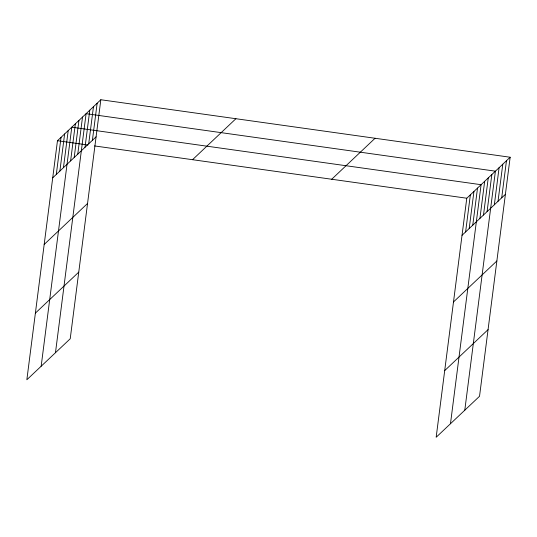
<?xml version="1.0" encoding="UTF-8"?>
<svg xmlns="http://www.w3.org/2000/svg" width="537" height="537" viewBox="0 0 537 537"><rect width="100%" height="100%" fill="white"/><g stroke="black" fill="none" stroke-linecap="round" stroke-linejoin="round"><path stroke-width="0.81" d="M100.835 99.741L57.472 140.721L26.85 379.76L70.219 338.773L100.835 99.741L510.15 157.24L479.528 396.279L436.165 437.259L466.781 198.227L510.15 157.24M56.298 174.424L61.05 137.338M59.876 171.041L64.628 133.961M63.453 167.665L68.206 130.578M41.161 366.234L71.783 127.195L481.092 184.701L450.476 423.74M70.609 160.899L75.361 123.819M74.187 157.516L78.939 120.436M77.764 154.139L82.517 117.053M55.472 352.708L86.095 113.669L495.403 171.175L464.787 410.214M85.027 147.272L89.78 110.186M88.712 143.788L93.465 106.702M92.404 140.305L97.15 103.218M465.613 231.924L470.358 194.844M469.19 228.547L473.936 191.461M472.768 225.164L477.514 188.078M479.924 218.405L484.669 181.318M483.501 215.022L488.247 177.935M487.079 211.638L491.825 174.559M494.342 204.772L499.095 167.692M498.027 201.288L502.78 164.208M501.712 197.811L506.465 160.724M52.72 177.807L96.089 136.821M44.182 244.449L87.551 203.469M192.541 159.697L235.911 118.711M35.388 313.118L78.758 272.131M331.712 179.251L375.074 138.264M462.035 235.307L505.398 194.327M453.497 301.955L496.859 260.969M444.696 370.617L488.066 329.631M57.472 140.721L87.947 145.003M94.532 145.93L466.781 198.227"/></g></svg>
